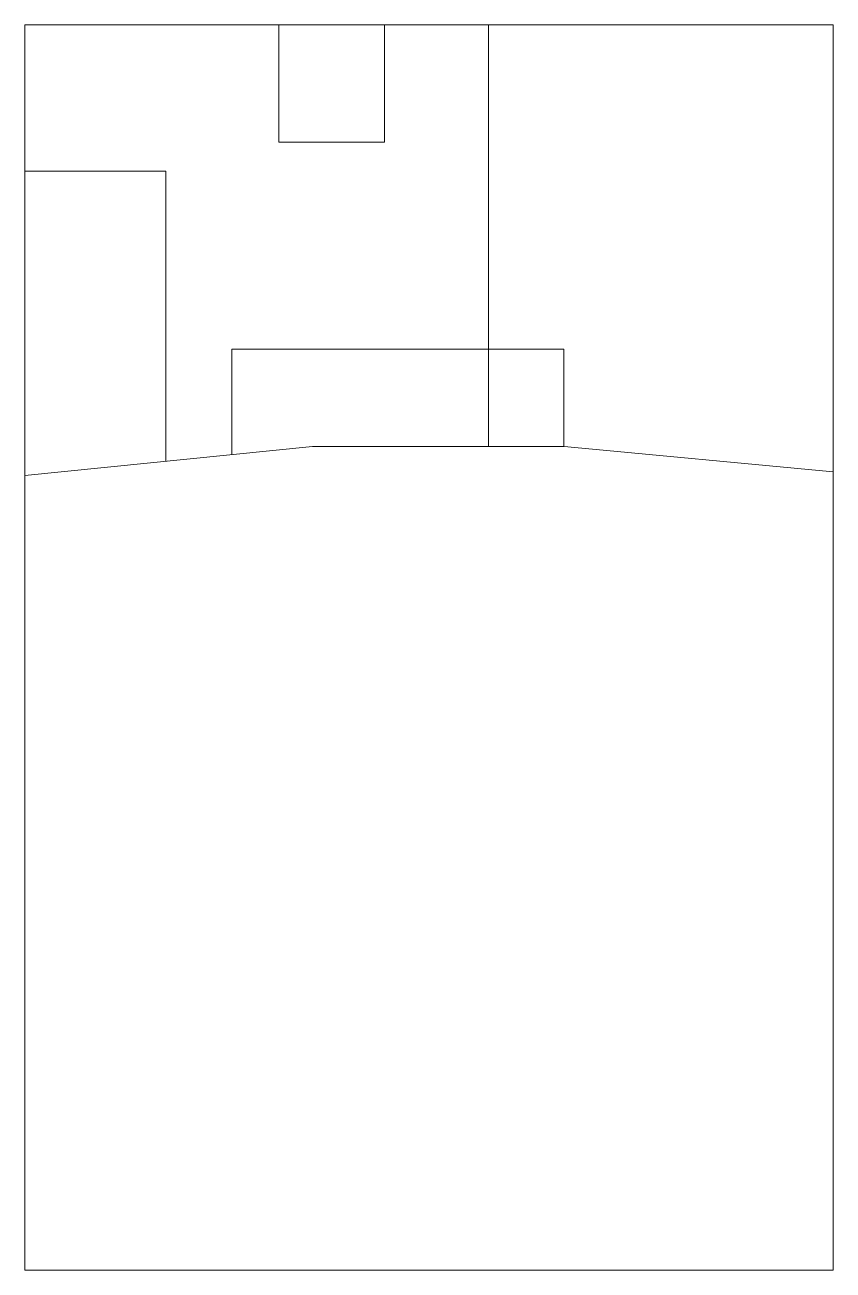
# Model space of a CAD drawing. Header units: millimetres. Extents: x -1184539 to 1745, y 0 to 1488735.
# Drawn here: x -1184539 to -1183278, y 1486792 to 1488735 of the extents above.
import ezdxf

# ---------------------------------------------------------------- set-up
doc = ezdxf.new("R2010")
doc.units = ezdxf.units.MM

msp = doc.modelspace()

# ---------------------------------------------------------------- linework, layer by layer
at = {"color": 1, "lineweight": 20}
msp.add_lwpolyline([(-1183278.4, 1486791.6), (-1183278.4, 1488734.7), (-1184539.3, 1488734.7), (-1184539.3, 1486791.6)], close=True, dxfattribs=at)
for points in [[(-1184142.9, 1488734.7), (-1184142.9, 1488551.7), (-1183978, 1488551.7), (-1183978, 1488734.7)], [(-1183816, 1488077), (-1183816, 1488734.7)], [(-1184539.3, 1488506.6), (-1184319.5, 1488506.6)], [(-1184319.5, 1488053.9), (-1184319.5, 1488506.6)], [(-1183698.4, 1488077), (-1183698.4, 1488228.6), (-1184216.3, 1488228.6), (-1184216.3, 1488064.3)], [(-1184539.3, 1488031.7), (-1184090.6, 1488077), (-1183698, 1488077), (-1183278.4, 1488037.4)]]:
    msp.add_lwpolyline(points, dxfattribs=at)

doc.saveas('drawing.dxf')
